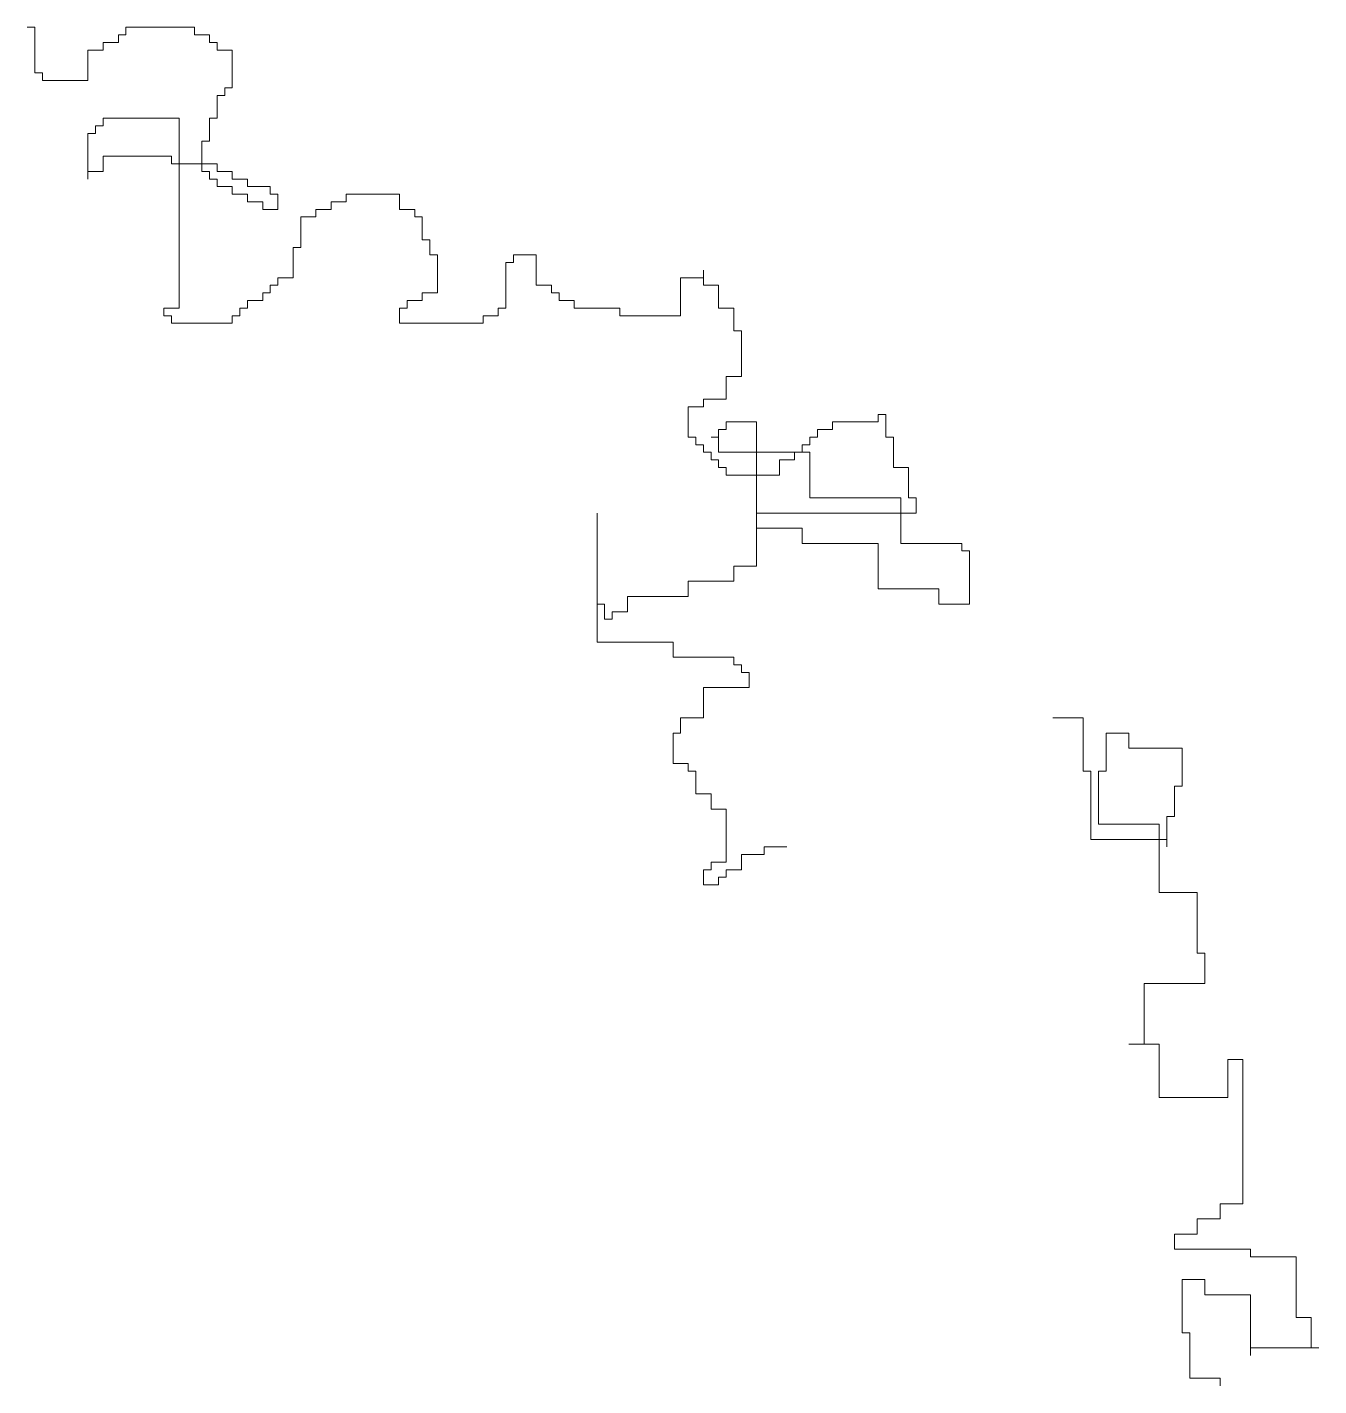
# Model space of a CAD drawing. Header units: millimetres. Extents: x -213 to 151, y -74 to 135.
# Drawn here: x 75.8474 to 75.9529, y -60.492 to -60.381 of the extents above; entities that cross this region are included whole.
import ezdxf

# ---------------------------------------------------------------- set-up
doc = ezdxf.new("R2010")
doc.units = ezdxf.units.MM
doc.header["$LTSCALE"] = 15

# ---------------------------------------------------------------- blocks, each defined once
blk = doc.blocks.new('sf')
at = {"color": 84, "lineweight": 5}
for p, q in [((17929.35, 472006.47), (17930.54, 472006.47)), ((17930.54, 472006.47), (17930.54, 471999.37)), ((17944.74, 472005.29), (17944.74, 472006.47)), ((17944.74, 472006.47), (17955.4, 472006.47)), ((17955.4, 472006.47), (17955.4, 472005.29)), ((17941.19, 472002.92), (17941.19, 472004.11)), ((17941.19, 472004.11), (17943.56, 472004.11)), ((17943.56, 472004.11), (17943.56, 472005.29)), ((17943.56, 472005.29), (17944.74, 472005.29)), ((17955.4, 472005.29), (17957.77, 472005.29)), ((17957.77, 472005.29), (17957.77, 472004.11)), ((17957.77, 472004.11), (17958.95, 472004.11)), ((17958.95, 472004.11), (17958.95, 472002.92)), ((17938.82, 471998.19), (17938.82, 472002.92)), ((17938.82, 472002.92), (17941.19, 472002.92)), ((17958.95, 472002.92), (17961.32, 472002.92)), ((17961.32, 472002.92), (17961.32, 471997.01)), ((17930.54, 471999.37), (17931.72, 471999.37)), ((17931.72, 471999.37), (17931.72, 471998.19)), ((17931.72, 471998.19), (17938.82, 471998.19)), ((17960.14, 471995.82), (17958.95, 471995.82)), ((17958.95, 471995.82), (17958.95, 471992.28)), ((17961.32, 471997.01), (17960.14, 471997.01)), ((17960.14, 471997.01), (17960.14, 471995.82)), ((17941.19, 471991.09), (17941.19, 471992.28)), ((17941.19, 471992.28), (17953.03, 471992.28)), ((17953.03, 471992.28), (17953.03, 471962.7)), ((17958.95, 471992.28), (17957.77, 471992.28)), ((17957.77, 471992.28), (17957.77, 471988.73)), ((17938.82, 471982.81), (17938.82, 471989.91)), ((17938.82, 471989.91), (17940.01, 471989.91)), ((17940.01, 471989.91), (17940.01, 471991.09)), ((17940.01, 471991.09), (17941.19, 471991.09)), ((17957.77, 471988.73), (17956.59, 471988.73)), ((17956.59, 471988.73), (17956.59, 471983.99)), ((17951.85, 471986.36), (17941.19, 471986.36)), ((17941.19, 471986.36), (17941.19, 471983.99)), ((17951.85, 471985.18), (17951.85, 471986.36)), ((17958.95, 471985.18), (17951.85, 471985.18)), ((17958.95, 471983.99), (17958.95, 471985.18)), ((17941.19, 471983.99), (17938.82, 471983.99)), ((17956.59, 471983.99), (17957.77, 471983.99)), ((17957.77, 471983.99), (17957.77, 471982.81)), ((17961.32, 471983.99), (17958.95, 471983.99)), ((17961.32, 471982.81), (17961.32, 471983.99)), ((17957.77, 471982.81), (17958.95, 471982.81)), ((17958.95, 471982.81), (17958.95, 471981.63)), ((17958.95, 471981.63), (17961.32, 471981.63)), ((17963.69, 471982.81), (17961.32, 471982.81)), ((17961.32, 471981.63), (17961.32, 471980.44)), ((17963.69, 471981.63), (17963.69, 471982.81)), ((17967.24, 471981.63), (17963.69, 471981.63)), ((17967.24, 471980.44), (17967.24, 471981.63)), ((17961.32, 471980.44), (17963.69, 471980.44)), ((17963.69, 471980.44), (17963.69, 471979.26)), ((17963.69, 471979.26), (17966.06, 471979.26)), ((17966.06, 471979.26), (17966.06, 471978.08)), ((17968.43, 471980.44), (17967.24, 471980.44)), ((17968.43, 471978.08), (17968.43, 471980.44)), ((17976.71, 471978.08), (17976.71, 471979.26)), ((17976.71, 471979.26), (17979.08, 471979.26)), ((17979.08, 471980.44), (17987.37, 471980.44)), ((17979.08, 471979.26), (17979.08, 471980.44)), ((17987.37, 471980.44), (17987.37, 471978.08)), ((17966.06, 471978.08), (17968.43, 471978.08)), ((17971.98, 471972.16), (17971.98, 471976.9)), ((17971.98, 471976.9), (17974.35, 471976.9)), ((17974.35, 471976.9), (17974.35, 471978.08)), ((17974.35, 471978.08), (17976.71, 471978.08)), ((17987.37, 471978.08), (17989.74, 471978.08)), ((17989.74, 471978.08), (17989.74, 471976.9)), ((17989.74, 471976.9), (17990.92, 471976.9)), ((17990.92, 471976.9), (17990.92, 471973.35)), ((17990.92, 471973.35), (17992.11, 471973.35)), ((17992.11, 471973.35), (17992.11, 471970.98)), ((17970.79, 471967.43), (17970.79, 471972.16)), ((17970.79, 471972.16), (17971.98, 471972.16)), ((17992.11, 471970.98), (17993.29, 471970.98)), ((17993.29, 471970.98), (17993.29, 471965.06)), ((18005.13, 471969.8), (18005.13, 471970.98)), ((18005.13, 471970.98), (18008.68, 471970.98)), ((18008.68, 471970.98), (18008.68, 471966.25)), ((18003.95, 471962.7), (18003.95, 471969.8)), ((18003.95, 471969.8), (18005.13, 471969.8)), ((18034.73, 471967.43), (18034.73, 471968.61)), ((18034.73, 471968.61), (18034.73, 471966.25)), ((17967.24, 471965.06), (17967.24, 471966.25)), ((17967.24, 471966.25), (17968.43, 471966.25)), ((17968.43, 471966.25), (17968.43, 471967.43)), ((17968.43, 471967.43), (17970.79, 471967.43)), ((18008.68, 471966.25), (18011.05, 471966.25)), ((18011.05, 471966.25), (18011.05, 471965.06)), ((18031.18, 471961.51), (18031.18, 471967.43)), ((18031.18, 471967.43), (18034.73, 471967.43)), ((18034.73, 471966.25), (18037.1, 471966.25)), ((18037.1, 471966.25), (18037.1, 471962.7)), ((17963.69, 471962.7), (17963.69, 471963.88)), ((17963.69, 471963.88), (17966.06, 471963.88)), ((17966.06, 471963.88), (17966.06, 471965.06)), ((17966.06, 471965.06), (17967.24, 471965.06)), ((17990.92, 471963.88), (17988.56, 471963.88)), ((17988.56, 471963.88), (17988.56, 471962.7)), ((17993.29, 471965.06), (17990.92, 471965.06)), ((17990.92, 471965.06), (17990.92, 471963.88)), ((18011.05, 471965.06), (18012.24, 471965.06)), ((18012.24, 471965.06), (18012.24, 471963.88)), ((18012.24, 471963.88), (18014.6, 471963.88)), ((18014.6, 471963.88), (18014.6, 471962.7)), ((17953.03, 471962.7), (17950.66, 471962.7)), ((17950.66, 471962.7), (17950.66, 471961.51)), ((17962.51, 471961.51), (17962.51, 471962.7)), ((17962.51, 471962.7), (17963.69, 471962.7)), ((17987.37, 471962.7), (17987.37, 471960.33)), ((17988.56, 471962.7), (17987.37, 471962.7)), ((18002.76, 471961.51), (18002.76, 471962.7)), ((18002.76, 471962.7), (18003.95, 471962.7)), ((18014.6, 471962.7), (18021.71, 471962.7)), ((18021.71, 471962.7), (18021.71, 471961.51)), ((18037.1, 471962.7), (18039.47, 471962.7)), ((18039.47, 471962.7), (18039.47, 471959.15)), ((17950.66, 471961.51), (17951.85, 471961.51)), ((17951.85, 471961.51), (17951.85, 471960.33)), ((17951.85, 471960.33), (17961.32, 471960.33)), ((17961.32, 471960.33), (17961.32, 471961.51)), ((17961.32, 471961.51), (17962.51, 471961.51)), ((17987.37, 471960.33), (18000.4, 471960.33)), ((18000.4, 471960.33), (18000.4, 471961.51)), ((18000.4, 471961.51), (18002.76, 471961.51)), ((18021.71, 471961.51), (18031.18, 471961.51)), ((18039.47, 471959.15), (18040.65, 471959.15)), ((18040.65, 471959.15), (18040.65, 471952.05)), ((18040.65, 471952.05), (18038.29, 471952.05)), ((18038.29, 471952.05), (18038.29, 471948.5)), ((18034.73, 471947.32), (18032.37, 471947.32)), ((18032.37, 471947.32), (18032.37, 471942.59)), ((18038.29, 471948.5), (18034.73, 471948.5)), ((18034.73, 471948.5), (18034.73, 471947.32)), ((18038.29, 471943.77), (18038.29, 471944.95)), ((18038.29, 471944.95), (18043.02, 471944.95)), ((18043.02, 471944.95), (18043.02, 471922.47)), ((18054.86, 471943.77), (18054.86, 471944.95)), ((18054.86, 471944.95), (18061.97, 471944.95)), ((18061.97, 471944.95), (18061.97, 471946.13)), ((18061.97, 471946.13), (18063.15, 471946.13)), ((18063.15, 471946.13), (18063.15, 471942.59)), ((18037.1, 471942.59), (18037.1, 471943.77)), ((18037.1, 471943.77), (18038.29, 471943.77)), ((18052.5, 471942.59), (18052.5, 471943.77)), ((18052.5, 471943.77), (18054.86, 471943.77)), ((18032.37, 471942.59), (18033.55, 471942.59)), ((18033.55, 471942.59), (18033.55, 471941.4)), ((18033.55, 471941.4), (18034.73, 471941.4)), ((18034.73, 471941.4), (18034.73, 471940.22)), ((18037.1, 471942.59), (18035.92, 471942.59)), ((18035.92, 471942.59), (18037.1, 471942.59)), ((18037.1, 471940.22), (18037.1, 471942.59)), ((18050.13, 471940.22), (18050.13, 471941.4)), ((18050.13, 471941.4), (18051.31, 471941.4)), ((18051.31, 471941.4), (18051.31, 471942.59)), ((18051.31, 471942.59), (18052.5, 471942.59)), ((18063.15, 471942.59), (18064.34, 471942.59)), ((18064.34, 471942.59), (18064.34, 471937.85)), ((18034.73, 471940.22), (18035.92, 471940.22)), ((18035.92, 471940.22), (18035.92, 471939.04)), ((18035.92, 471939.04), (18037.1, 471939.04)), ((18051.31, 471940.22), (18037.1, 471940.22)), ((18037.1, 471939.04), (18037.1, 471937.85)), ((18046.58, 471936.67), (18046.58, 471939.04)), ((18046.58, 471939.04), (18048.94, 471939.04)), ((18048.94, 471939.04), (18048.94, 471940.22)), ((18048.94, 471940.22), (18050.13, 471940.22)), ((18051.31, 471933.12), (18051.31, 471940.22)), ((18037.1, 471937.85), (18038.29, 471937.85)), ((18038.29, 471937.85), (18038.29, 471936.67)), ((18038.29, 471936.67), (18046.58, 471936.67)), ((18064.34, 471937.85), (18066.7, 471937.85)), ((18066.7, 471937.85), (18066.7, 471933.12)), ((18065.52, 471933.12), (18051.31, 471933.12)), ((18065.52, 471926.02), (18065.52, 471933.12)), ((18066.7, 471933.12), (18067.89, 471933.12)), ((18067.89, 471933.12), (18067.89, 471930.75)), ((18018.16, 471916.56), (18018.16, 471930.75)), ((18018.16, 471930.75), (18018.16, 471910.64)), ((18067.89, 471930.75), (18043.02, 471930.75)), ((18043.02, 471930.75), (18043.02, 471928.39)), ((18043.02, 471928.39), (18050.13, 471928.39)), ((18050.13, 471928.39), (18050.13, 471926.02)), ((18050.13, 471926.02), (18061.97, 471926.02)), ((18061.97, 471926.02), (18061.97, 471918.92)), ((18074.99, 471926.02), (18065.52, 471926.02)), ((18074.99, 471924.84), (18074.99, 471926.02)), ((18076.18, 471924.84), (18074.99, 471924.84)), ((18076.18, 471916.56), (18076.18, 471924.84)), ((18043.02, 471922.47), (18039.47, 471922.47)), ((18039.47, 471922.47), (18039.47, 471920.11)), ((18039.47, 471920.11), (18032.37, 471920.11)), ((18032.37, 471920.11), (18032.37, 471917.74)), ((18032.37, 471917.74), (18022.89, 471917.74)), ((18022.89, 471917.74), (18022.89, 471915.37)), ((18061.97, 471918.92), (18071.44, 471918.92)), ((18071.44, 471918.92), (18071.44, 471916.56)), ((18019.34, 471916.56), (18018.16, 471916.56)), ((18019.34, 471914.19), (18019.34, 471916.56)), ((18022.89, 471915.37), (18020.53, 471915.37)), ((18020.53, 471915.37), (18020.53, 471914.19)), ((18071.44, 471916.56), (18076.18, 471916.56)), ((18020.53, 471914.19), (18019.34, 471914.19)), ((18018.16, 471910.64), (18030, 471910.64)), ((18030, 471910.64), (18030, 471908.28)), ((18030, 471908.28), (18039.47, 471908.28)), ((18039.47, 471908.28), (18039.47, 471907.09)), ((18039.47, 471907.09), (18040.65, 471907.09)), ((18040.65, 471907.09), (18040.65, 471905.91)), ((18040.65, 471905.91), (18041.84, 471905.91)), ((18041.84, 471905.91), (18041.84, 471903.54)), ((18041.84, 471903.54), (18034.73, 471903.54)), ((18034.73, 471903.54), (18034.73, 471898.81)), ((18034.73, 471898.81), (18031.18, 471898.81)), ((18031.18, 471898.81), (18031.18, 471896.44)), ((18089.2, 471898.81), (18093.94, 471898.81)), ((18093.94, 471898.81), (18093.94, 471890.53)), ((18031.18, 471896.44), (18030, 471896.44)), ((18030, 471896.44), (18030, 471891.71)), ((18097.49, 471896.44), (18097.49, 471890.53)), ((18101.04, 471896.44), (18097.49, 471896.44)), ((18101.04, 471894.08), (18101.04, 471896.44)), ((18109.33, 471894.08), (18101.04, 471894.08)), ((18109.33, 471888.16), (18109.33, 471894.08)), ((18030, 471891.71), (18032.37, 471891.71)), ((18032.37, 471891.71), (18032.37, 471890.53)), ((18032.37, 471890.53), (18033.55, 471890.53)), ((18033.55, 471890.53), (18033.55, 471886.98)), ((18093.94, 471890.53), (18095.12, 471890.53)), ((18095.12, 471890.53), (18095.12, 471879.88)), ((18097.49, 471890.53), (18096.31, 471890.53)), ((18096.31, 471890.53), (18096.31, 471882.25)), ((18108.15, 471883.43), (18108.15, 471888.16)), ((18108.15, 471888.16), (18109.33, 471888.16)), ((18033.55, 471886.98), (18035.92, 471886.98)), ((18035.92, 471886.98), (18035.92, 471884.61)), ((18035.92, 471884.61), (18038.29, 471884.61)), ((18038.29, 471884.61), (18038.29, 471876.33)), ((18106.96, 471878.7), (18106.96, 471883.43)), ((18106.96, 471883.43), (18108.15, 471883.43)), ((18096.31, 471882.25), (18105.78, 471882.25)), ((18105.78, 471882.25), (18105.78, 471871.6)), ((18095.12, 471879.88), (18106.96, 471879.88)), ((18106.96, 471879.88), (18106.96, 471878.7)), ((18040.65, 471875.15), (18040.65, 471877.51)), ((18040.65, 471877.51), (18044.21, 471877.51)), ((18044.21, 471877.51), (18044.21, 471878.7)), ((18044.21, 471878.7), (18047.76, 471878.7)), ((18035.92, 471875.15), (18034.73, 471875.15)), ((18034.73, 471875.15), (18034.73, 471872.78)), ((18038.29, 471876.33), (18035.92, 471876.33)), ((18035.92, 471876.33), (18035.92, 471875.15)), ((18038.29, 471873.97), (18038.29, 471875.15)), ((18038.29, 471875.15), (18040.65, 471875.15)), ((18037.1, 471872.78), (18037.1, 471873.97)), ((18037.1, 471873.97), (18038.29, 471873.97)), ((18034.73, 471872.78), (18037.1, 471872.78)), ((18105.78, 471871.6), (18111.7, 471871.6)), ((18111.7, 471871.6), (18111.7, 471862.13)), ((18111.7, 471862.13), (18112.88, 471862.13)), ((18112.88, 471862.13), (18112.88, 471857.4)), ((18112.88, 471857.4), (18103.41, 471857.4)), ((18103.41, 471857.4), (18103.41, 471847.94)), ((18103.41, 471847.94), (18101.04, 471847.94)), ((18101.04, 471847.94), (18105.78, 471847.94)), ((18105.78, 471847.94), (18105.78, 471839.65)), ((18116.44, 471839.65), (18116.44, 471845.57)), ((18116.44, 471845.57), (18118.8, 471845.57)), ((18118.8, 471845.57), (18118.8, 471823.09)), ((18105.78, 471839.65), (18116.44, 471839.65)), ((18118.8, 471823.09), (18115.25, 471823.09)), ((18115.25, 471823.09), (18115.25, 471820.73)), ((18111.7, 471820.73), (18111.7, 471818.36)), ((18115.25, 471820.73), (18111.7, 471820.73)), ((18111.7, 471818.36), (18108.15, 471818.36)), ((18108.15, 471818.36), (18108.15, 471815.99)), ((18108.15, 471815.99), (18119.99, 471815.99)), ((18119.99, 471815.99), (18119.99, 471814.81)), ((18119.99, 471814.81), (18127.09, 471814.81)), ((18127.09, 471814.81), (18127.09, 471805.34)), ((18109.33, 471811.26), (18109.33, 471802.98)), ((18112.88, 471811.26), (18109.33, 471811.26)), ((18112.88, 471808.89), (18112.88, 471811.26)), ((18119.99, 471808.89), (18112.88, 471808.89)), ((18119.99, 471799.43), (18119.99, 471808.89)), ((18127.09, 471805.34), (18129.46, 471805.34)), ((18129.46, 471805.34), (18129.46, 471800.61)), ((18109.33, 471802.98), (18110.52, 471802.98)), ((18110.52, 471802.98), (18110.52, 471795.88)), ((18119.99, 471800.61), (18119.99, 471799.43)), ((18130.64, 471800.61), (18119.99, 471800.61)), ((18129.46, 471800.61), (18130.64, 471800.61)), ((18110.52, 471795.88), (18115.25, 471795.88)), ((18115.25, 471795.88), (18115.25, 471794.7))]:
    blk.add_line(p, q, dxfattribs=at)

msp = doc.modelspace()

# ---------------------------------------------------------------- block references
at = {"lineweight": 5, "xscale": 0.0005240255359560251, "yscale": 0.0005240255359560251, "zscale": 0.0005240255359560251}
msp.add_blockref('sf', (66.45199, -307.72448), dxfattribs=at)

doc.saveas('drawing.dxf')
